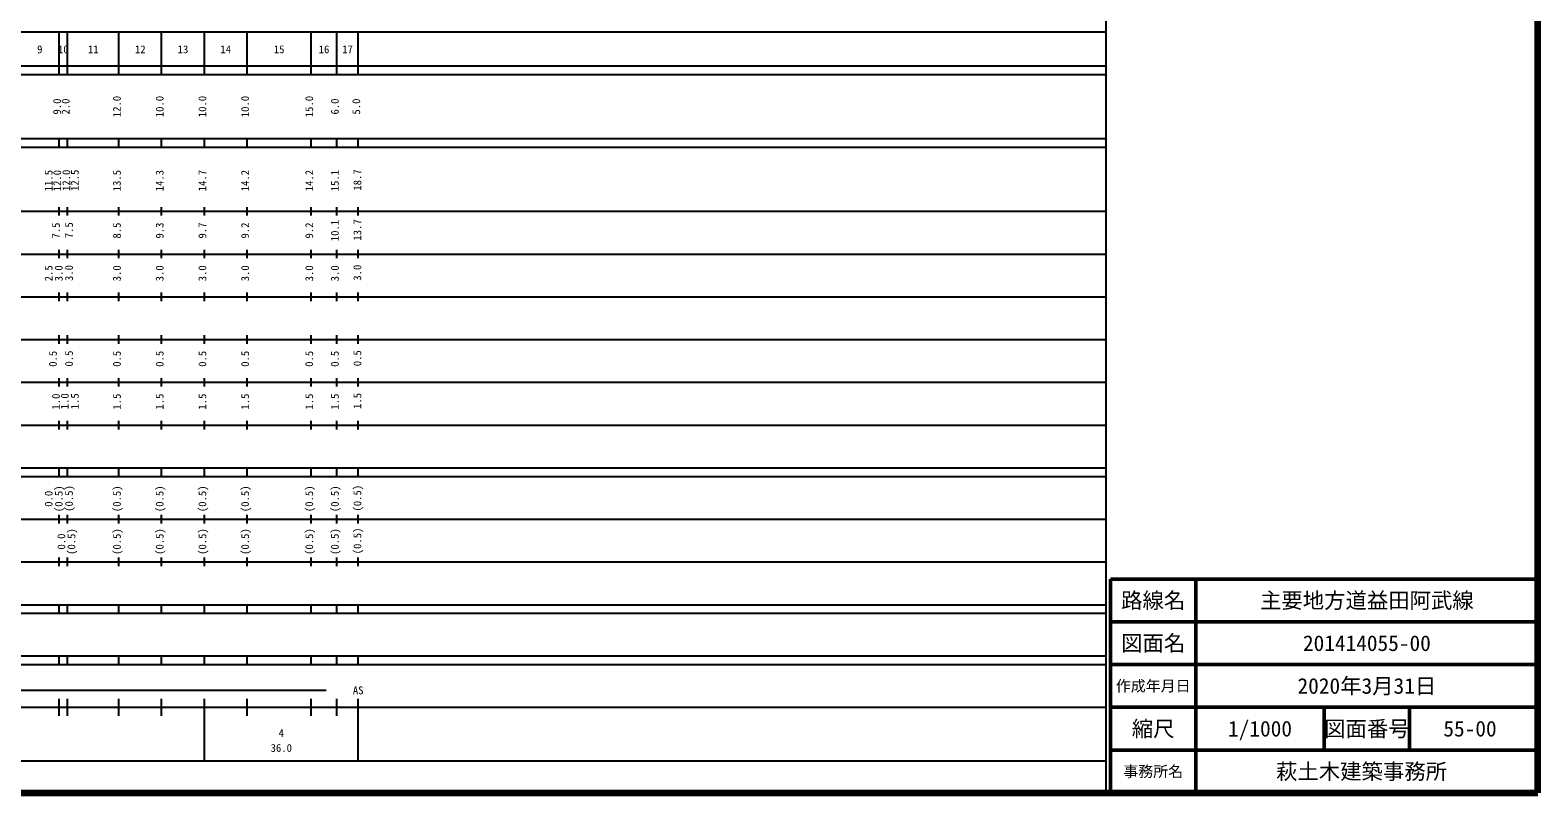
# Model space of a CAD drawing. Units: millimetres on the paper, enlarged 1000 times. Extents: x 40000 to 680000, y 20000 to 380000.
# Drawn here: x 327242 to 680000, y 20000 to 198357 of the extents above; entities that cross this region are included whole.
import ezdxf
from ezdxf.enums import TextEntityAlignment as Align

# ---------------------------------------------------------------- set-up
doc = ezdxf.new("R2010")
doc.units = ezdxf.units.MM
doc.header["$LTSCALE"] = 1000
for name, color, linetype, lineweight in [('M-TTL', 2, 'Continuous', 140), ('M-TTL-BAND', 7, 'Continuous', 25), ('M-TTL-FRAM', 2, 'Continuous', 50), ('M-TTL-LINE', 7, 'Continuous', 50)]:
    doc.layers.add(name, color=color, linetype=linetype, lineweight=lineweight)
doc.layers.add('M-TTL-TXT', color=7, linetype='Continuous')
doc.styles.add('ＭＳ ゴシック', font='')
doc.styles.get('ＭＳ ゴシック').set_extended_font_data('MS Gothic')

msp = doc.modelspace()

# ---------------------------------------------------------------- linework, layer by layer
at = {"layer": 'M-TTL'}
for p, q in [((680000, 20000), (680000, 380000)), ((40000, 20000), (680000, 20000))]:
    msp.add_line(p, q, dxfattribs=at)
at = {"layer": 'M-TTL-BAND'}
for p, q in [((579000, 20000), (579000, 370000)), ((68000, 198000), (579000, 198000)), ((334000, 188000), (334000, 198000)), ((336000, 188000), (336000, 198000)), ((348000, 188000), (348000, 198000)), ((358000, 188000), (358000, 198000)), ((368000, 188000), (368000, 198000)), ((378000, 188000), (378000, 198000)), ((393000, 188000), (393000, 198000)), ((399000, 188000), (399000, 198000)), ((404000, 188000), (404000, 198000)), ((404000, 188000), (404000, 198000)), ((404000, 188000), (404000, 198000)), ((404000, 188000), (404000, 198000)), ((40000, 190000), (579000, 190000)), ((40000, 188000), (579000, 188000)), ((40000, 173000), (579000, 173000)), ((334000, 171000), (334000, 173000)), ((336000, 171000), (336000, 173000)), ((348000, 171000), (348000, 173000)), ((358000, 171000), (358000, 173000)), ((368000, 171000), (368000, 173000)), ((378000, 171000), (378000, 173000)), ((393000, 171000), (393000, 173000)), ((399000, 171000), (399000, 173000)), ((404000, 171000), (404000, 173000)), ((404000, 171000), (404000, 173000)), ((404000, 171000), (404000, 173000)), ((404000, 171000), (404000, 173000)), ((40000, 171000), (579000, 171000)), ((40000, 156000), (579000, 156000)), ((334000, 155000), (334000, 157000)), ((336000, 155000), (336000, 157000)), ((348000, 155000), (348000, 157000)), ((358000, 155000), (358000, 157000)), ((368000, 155000), (368000, 157000)), ((378000, 155000), (378000, 157000)), ((393000, 155000), (393000, 157000)), ((399000, 155000), (399000, 157000)), ((404000, 155000), (404000, 157000)), ((404000, 155000), (404000, 157000)), ((404000, 155000), (404000, 157000)), ((404000, 155000), (404000, 157000)), ((46000, 146000), (579000, 146000)), ((334000, 145000), (334000, 147000)), ((336000, 145000), (336000, 147000)), ((348000, 145000), (348000, 147000)), ((358000, 145000), (358000, 147000)), ((368000, 145000), (368000, 147000)), ((378000, 145000), (378000, 147000)), ((393000, 145000), (393000, 147000)), ((399000, 145000), (399000, 147000)), ((404000, 145000), (404000, 147000)), ((404000, 145000), (404000, 147000)), ((404000, 145000), (404000, 147000)), ((404000, 145000), (404000, 147000)), ((52000, 136000), (579000, 136000)), ((334000, 135000), (334000, 137000)), ((336000, 135000), (336000, 137000)), ((348000, 135000), (348000, 137000)), ((358000, 135000), (358000, 137000)), ((368000, 135000), (368000, 137000)), ((378000, 135000), (378000, 137000)), ((393000, 135000), (393000, 137000)), ((399000, 135000), (399000, 137000)), ((404000, 135000), (404000, 137000)), ((404000, 135000), (404000, 137000)), ((404000, 135000), (404000, 137000)), ((404000, 135000), (404000, 137000)), ((334000, 125000), (334000, 127000)), ((336000, 125000), (336000, 127000)), ((348000, 125000), (348000, 127000)), ((358000, 125000), (358000, 127000)), ((368000, 125000), (368000, 127000)), ((378000, 125000), (378000, 127000)), ((393000, 125000), (393000, 127000)), ((399000, 125000), (399000, 127000)), ((404000, 125000), (404000, 127000)), ((404000, 125000), (404000, 127000)), ((404000, 125000), (404000, 127000)), ((404000, 125000), (404000, 127000)), ((46000, 126000), (579000, 126000)), ((334000, 115000), (334000, 117000)), ((336000, 115000), (336000, 117000)), ((348000, 115000), (348000, 117000)), ((358000, 115000), (358000, 117000)), ((368000, 115000), (368000, 117000)), ((378000, 115000), (378000, 117000)), ((393000, 115000), (393000, 117000)), ((399000, 115000), (399000, 117000)), ((404000, 115000), (404000, 117000)), ((404000, 115000), (404000, 117000)), ((404000, 115000), (404000, 117000)), ((404000, 115000), (404000, 117000)), ((52000, 116000), (579000, 116000)), ((46000, 106000), (579000, 106000)), ((334000, 105000), (334000, 107000)), ((336000, 105000), (336000, 107000)), ((348000, 105000), (348000, 107000)), ((358000, 105000), (358000, 107000)), ((368000, 105000), (368000, 107000)), ((378000, 105000), (378000, 107000)), ((393000, 105000), (393000, 107000)), ((399000, 105000), (399000, 107000)), ((404000, 105000), (404000, 107000)), ((404000, 105000), (404000, 107000)), ((404000, 105000), (404000, 107000)), ((404000, 105000), (404000, 107000)), ((40000, 96000), (579000, 96000)), ((334000, 94000), (334000, 96000)), ((336000, 94000), (336000, 96000)), ((348000, 94000), (348000, 96000)), ((358000, 94000), (358000, 96000)), ((368000, 94000), (368000, 96000)), ((378000, 94000), (378000, 96000)), ((393000, 94000), (393000, 96000)), ((399000, 94000), (399000, 96000)), ((404000, 94000), (404000, 96000)), ((404000, 94000), (404000, 96000)), ((404000, 94000), (404000, 96000)), ((404000, 94000), (404000, 96000)), ((40000, 94000), (579000, 94000)), ((334000, 83000), (334000, 85000)), ((336000, 83000), (336000, 85000)), ((348000, 83000), (348000, 85000)), ((358000, 83000), (358000, 85000)), ((368000, 83000), (368000, 85000)), ((378000, 83000), (378000, 85000)), ((393000, 83000), (393000, 85000)), ((399000, 83000), (399000, 85000)), ((404000, 83000), (404000, 85000)), ((404000, 83000), (404000, 85000)), ((404000, 83000), (404000, 85000)), ((404000, 83000), (404000, 85000)), ((49000, 84000), (579000, 84000)), ((334000, 73000), (334000, 75000)), ((336000, 73000), (336000, 75000)), ((348000, 73000), (348000, 75000)), ((358000, 73000), (358000, 75000)), ((368000, 73000), (368000, 75000)), ((378000, 73000), (378000, 75000)), ((393000, 73000), (393000, 75000)), ((399000, 73000), (399000, 75000)), ((404000, 73000), (404000, 75000)), ((404000, 73000), (404000, 75000)), ((404000, 73000), (404000, 75000)), ((404000, 73000), (404000, 75000)), ((40000, 74000), (579000, 74000)), ((40000, 64000), (579000, 64000)), ((334000, 62000), (334000, 64000)), ((336000, 62000), (336000, 64000)), ((348000, 62000), (348000, 64000)), ((358000, 62000), (358000, 64000)), ((368000, 62000), (368000, 64000)), ((378000, 62000), (378000, 64000)), ((393000, 62000), (393000, 64000)), ((399000, 62000), (399000, 64000)), ((404000, 62000), (404000, 64000)), ((404000, 62000), (404000, 64000)), ((404000, 62000), (404000, 64000)), ((404000, 62000), (404000, 64000)), ((40000, 62000), (579000, 62000)), ((40000, 52000), (579000, 52000)), ((40000, 50000), (579000, 50000)), ((334000, 50000), (334000, 52000)), ((336000, 50000), (336000, 52000)), ((348000, 50000), (348000, 52000)), ((358000, 50000), (358000, 52000)), ((368000, 50000), (368000, 52000)), ((378000, 50000), (378000, 52000)), ((393000, 50000), (393000, 52000)), ((399000, 50000), (399000, 52000)), ((404000, 50000), (404000, 52000)), ((404000, 50000), (404000, 52000)), ((404000, 50000), (404000, 52000)), ((404000, 50000), (404000, 52000)), ((71000, 44000), (396500, 44000)), ((40000, 40000), (579000, 40000)), ((334000, 38000), (334000, 42000)), ((336000, 38000), (336000, 42000)), ((348000, 38000), (348000, 42000)), ((358000, 38000), (358000, 42000)), ((368000, 27500), (368000, 42000)), ((378000, 38000), (378000, 42000)), ((393000, 38000), (393000, 42000)), ((399000, 38000), (399000, 42000)), ((404000, 38000), (404000, 42000)), ((404000, 27500), (404000, 42000)), ((404000, 38000), (404000, 42000)), ((404000, 27500), (404000, 42000)), ((68000, 27500), (579000, 27500))]:
    msp.add_line(p, q, dxfattribs=at)
at = {"layer": 'M-TTL-FRAM'}
for p, q in [((680000, 70000), (580000, 70000)), ((580000, 70000), (580000, 20000))]:
    msp.add_line(p, q, dxfattribs=at)
at = {"layer": 'M-TTL-LINE'}
for p, q in [((600000, 70000), (600000, 20000)), ((680000, 60000), (580000, 60000)), ((680000, 50000), (580000, 50000)), ((680000, 40000), (580000, 40000)), ((630000, 40000), (630000, 30000)), ((650000, 40000), (650000, 30000)), ((680000, 30000), (580000, 30000))]:
    msp.add_line(p, q, dxfattribs=at)

# ---------------------------------------------------------------- texts
at = {"layer": 'M-TTL-BAND', "style": 'ＭＳ ゴシック'}
for s, p in [('9', (329500, 192405)), ('10', (335000, 192405)), ('11', (342000, 192405)), ('12', (353000, 192405)), ('13', (363000, 192405)), ('14', (373000, 192405)), ('15', (385500, 192405)), ('16', (396000, 192405)), ('17', (401500, 192405)), ('AS', (404000, 42500)), ('4', (386000, 32523)), ('36.0', (386000, 29033))]:
    msp.add_text(s, height=1833, dxfattribs=at).set_placement(p, align=Align.BOTTOM_CENTER)
for s, p in [('9.0', (335000, 180500)), ('2.0', (337000, 180500)), ('12.0', (349000, 180500)), ('10.0', (359000, 180500)), ('10.0', (369000, 180500)), ('10.0', (379000, 180500)), ('15.0', (394000, 180500)), ('6.0', (400000, 180500)), ('5.0', (405000, 180500)), ('11.5', (333024, 163174)), ('12.0', (335024, 163174)), ('12.0', (337159, 163246)), ('12.5', (339159, 163246)), ('13.5', (349000, 163174)), ('14.3', (359000, 163174)), ('14.7', (369000, 163174)), ('14.2', (379000, 163174)), ('14.2', (394000, 163174)), ('15.1', (400000, 163174)), ('18.7', (405260, 163314)), ('7.5', (334731, 151500)), ('7.5', (337789, 151572)), ('8.5', (349000, 151500)), ('9.3', (359000, 151500)), ('9.7', (369000, 151500)), ('9.2', (379000, 151500)), ('9.2', (394000, 151500)), ('10.1', (400000, 151500)), ('13.7', (405260, 151640)), ('2.5', (333024, 141500)), ('3.0', (335394, 141500)), ('3.0', (337789, 141572)), ('3.0', (349000, 141500)), ('3.0', (359000, 141500)), ('3.0', (369000, 141500)), ('3.0', (379000, 141500)), ('3.0', (394000, 141500)), ('3.0', (400000, 141500)), ('3.0', (405260, 141640)), ('0.5', (334024, 121500)), ('0.5', (337789, 121572)), ('0.5', (349000, 121500)), ('0.5', (359000, 121500)), ('0.5', (369000, 121500)), ('0.5', (379000, 121500)), ('0.5', (394000, 121500)), ('0.5', (400000, 121500)), ('0.5', (405260, 121640)), ('1.0', (334731, 111500)), ('1.0', (336789, 111572)), ('1.5', (339159, 111572)), ('1.5', (349000, 111500)), ('1.5', (359000, 111500)), ('1.5', (369000, 111500)), ('1.5', (379000, 111500)), ('1.5', (394000, 111500)), ('1.5', (400000, 111500)), ('1.5', (405260, 111640)), ('0.0', (333024, 88764)), ('(0.5)', (335394, 88764)), ('(0.5)', (337789, 88836)), ('(0.5)', (349000, 88764)), ('(0.5)', (359000, 88764)), ('(0.5)', (369000, 88764)), ('(0.5)', (379000, 88764)), ('(0.5)', (394000, 88764)), ('(0.5)', (400000, 88764)), ('(0.5)', (405260, 88904)), ('(0.5)', (338370, 78764)), ('(0.5)', (349000, 78764)), ('(0.5)', (359000, 78764)), ('(0.5)', (369000, 78764)), ('(0.5)', (379000, 78764)), ('(0.5)', (394000, 78764)), ('(0.5)', (400000, 78764)), ('(0.5)', (405260, 78904)), ('0.0', (336000, 78764))]:
    msp.add_text(s, height=1833, rotation=90, dxfattribs=at).set_placement(p, align=Align.BOTTOM_CENTER)
at = {"layer": 'M-TTL-TXT', "style": 'ＭＳ ゴシック'}
for s, height, p in [('路線名', 3666, (590000, 65000)), ('路線名', 3666, (590000, 65000)), ('主要地方道益田阿武線', 3666, (640000, 65000)), ('図面名', 3666, (590000, 55000)), ('図面名', 3666, (590000, 55000)), ('201414055-00', 3666, (640000, 55000)), ('作成年月日', 2566, (590000, 45000)), ('作成年月日', 2566, (590000, 45000)), ('2020年3月31日', 3666, (640000, 45000)), ('縮尺', 3666, (590000, 35000)), ('縮尺', 3666, (590000, 35000)), ('1/1000', 3666, (615000, 35000)), ('図面番号', 3666, (640000, 35000)), ('図面番号', 3666, (640000, 35000)), ('55-00', 3666, (664125, 35000)), ('事務所名', 2566, (590000, 25000)), ('事務所名', 2566, (590000, 25000)), ('萩土木建築事務所 ', 3666, (640000, 25000))]:
    msp.add_text(s, height=height, dxfattribs=at).set_placement(p, align=Align.MIDDLE_CENTER)

doc.saveas('drawing.dxf')
